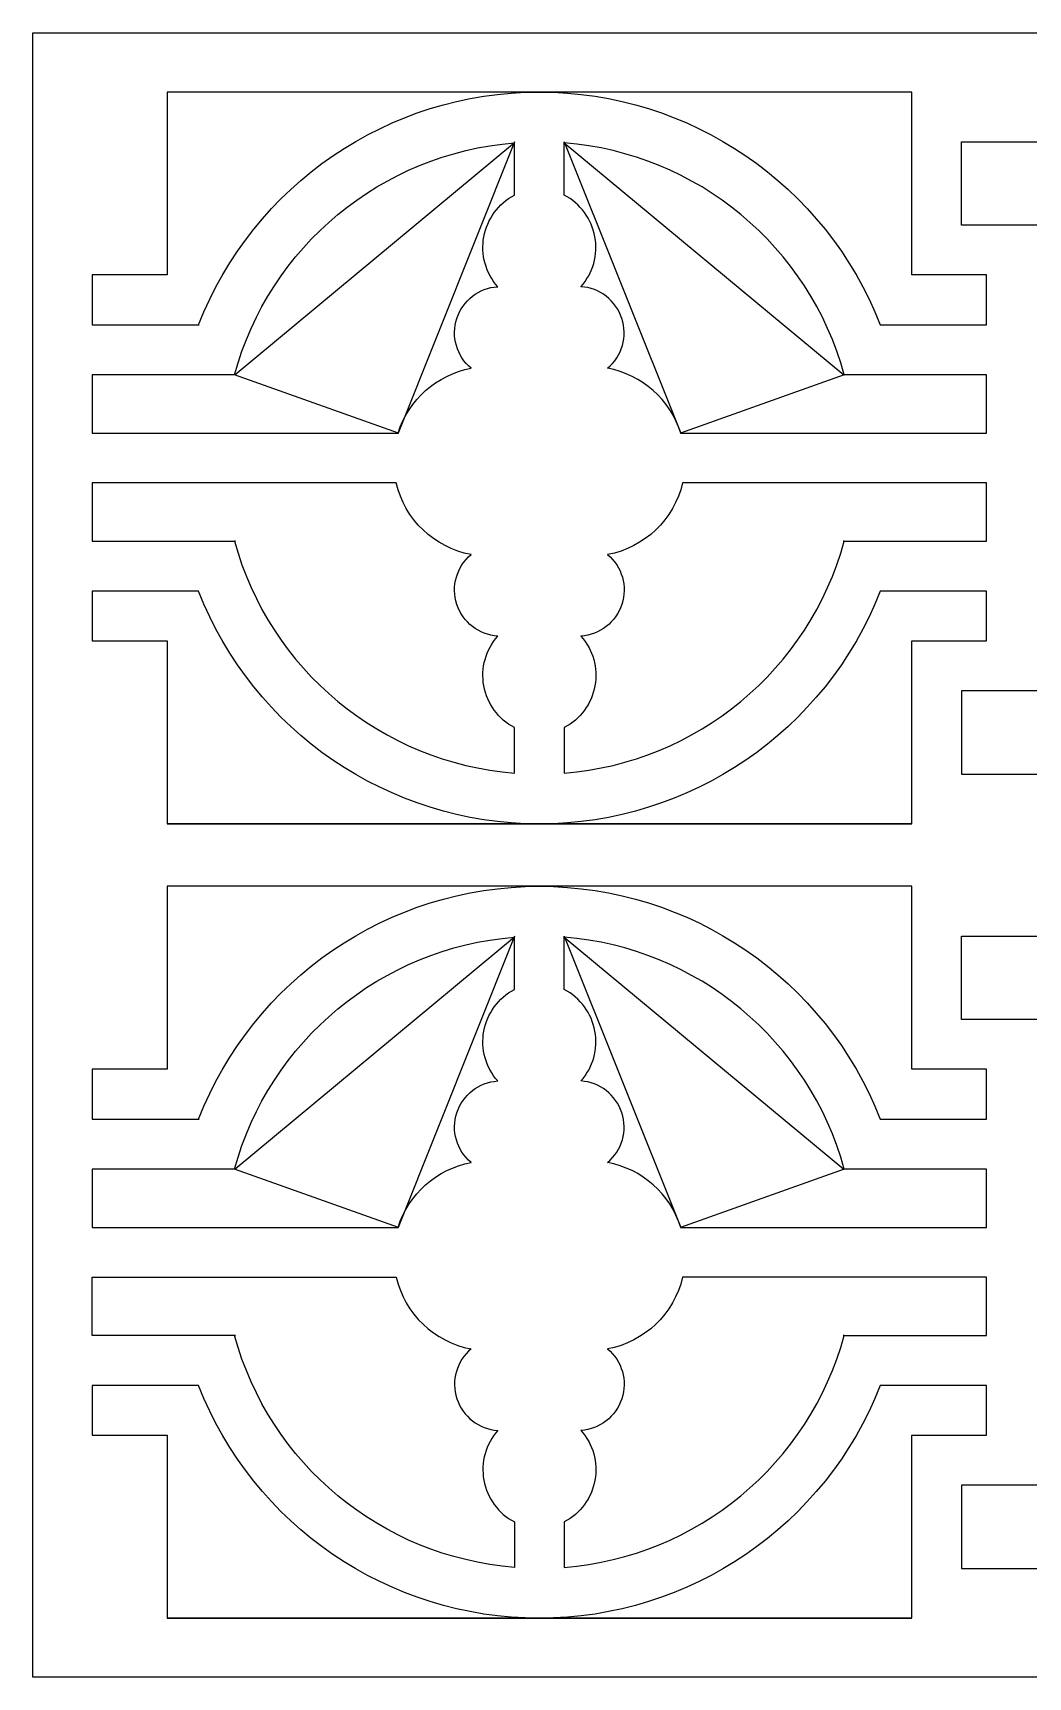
# Model space of a CAD drawing. Header units: centimetres. Extents: x -7.4 to 7.8, y -12.9 to 13.7.
# Drawn here: x -7.37 to 0.23, y 1.17 to 13.73 of the extents above; entities that cross this region are included whole.
import ezdxf

# ---------------------------------------------------------------- set-up
doc = ezdxf.new("R2010")
doc.units = ezdxf.units.CM
doc.header["$MEASUREMENT"] = 0
doc.layers.add('layer 1', color=7, linetype='Continuous')

msp = doc.modelspace()

# ---------------------------------------------------------------- linework, layer by layer
at = {"layer": 'layer 1', "color": 177}
for points, knots in [([(-7.37067, 1.17018), (-7.37067, 1.17018), (7.83042, 1.17018), (7.83042, 1.17018), (7.83042, 1.17018), (7.83042, 1.17018), (7.83042, 13.72503), (7.83042, 13.72503), (7.83042, 13.72503), (7.83042, 13.72503), (-7.37067, 13.72503), (-7.37067, 13.72503), (-7.37067, 13.72503), (-7.37067, 13.72503), (-7.37067, 1.17018), (-7.37067, 1.17018), (-7.37067, 1.17018), (-7.37067, 1.17018), (-7.37067, 1.17018), (-7.37067, 1.17018)], [0, 0, 0, 0, 0.16666667, 0.16666667, 0.16666667, 0.16666667, 0.33333333, 0.33333333, 0.33333333, 0.33333333, 0.5, 0.5, 0.5, 0.5, 0.66666667, 0.66666667, 0.66666667, 0.66666667, 1, 1, 1, 1]), ([(-6.10185, 11.49529), (-6.10185, 11.49529), (-6.9177, 11.49529), (-6.9177, 11.49529), (-6.9177, 11.49529), (-6.9177, 11.49529), (-6.9177, 11.87635), (-6.9177, 11.87635), (-6.9177, 11.87635), (-6.9177, 11.87635), (-6.34611, 11.87635), (-6.34611, 11.87635), (-6.34611, 11.87635), (-6.34611, 11.87635), (-6.34611, 13.27355), (-6.34611, 13.27355), (-6.34611, 13.27355), (-6.34611, 13.27355), (-0.65915, 13.27355), (-0.65915, 13.27355), (-0.65915, 13.27355), (-0.65915, 13.27355), (-0.65915, 11.87635), (-0.65915, 11.87635), (-0.65915, 11.87635), (-0.65915, 11.87635), (-0.08757, 11.87635), (-0.08757, 11.87635), (-0.08757, 11.87635), (-0.08757, 11.87635), (-0.08757, 11.49529), (-0.08757, 11.49529), (-0.08757, 11.49529), (-0.08757, 11.49529), (-0.89953, 11.49529), (-0.89953, 11.49529), (-0.89953, 11.49529), (-1.31813, 12.56763), (-2.35149, 13.27355), (-3.50264, 13.27355), (-3.50264, 13.27355), (-4.65379, 13.27355), (-5.68715, 12.56763), (-6.10575, 11.49529), (-6.10575, 11.49529), (-6.10575, 11.49529), (-6.10185, 11.49529), (-6.10185, 11.49529)], [0, 0, 0, 0, 0.07692308, 0.07692308, 0.07692308, 0.07692308, 0.15384615, 0.15384615, 0.15384615, 0.15384615, 0.23076923, 0.23076923, 0.23076923, 0.23076923, 0.30769231, 0.30769231, 0.30769231, 0.30769231, 0.38461538, 0.38461538, 0.38461538, 0.38461538, 0.46153846, 0.46153846, 0.46153846, 0.46153846, 0.53846154, 0.53846154, 0.53846154, 0.53846154, 0.61538462, 0.61538462, 0.61538462, 0.61538462, 0.69230769, 0.69230769, 0.69230769, 0.69230769, 0.76923077, 0.76923077, 0.76923077, 0.76923077, 0.84615385, 0.84615385, 0.84615385, 0.84615385, 1, 1, 1, 1]), ([(-3.69317, 12.88496), (-4.70787, 12.8046), (-5.56306, 12.09624), (-5.83093, 11.11424), (-5.83093, 11.11424), (-5.83093, 11.11424), (-5.82657, 11.11424), (-5.82657, 11.11424), (-5.82657, 11.11424), (-5.82657, 11.11424), (-3.69317, 12.88496), (-3.69317, 12.88496)], [0, 0, 0, 0, 0.25, 0.25, 0.25, 0.25, 0.5, 0.5, 0.5, 0.5, 1, 1, 1, 1]), ([(-3.69317, 12.8925), (-3.69317, 12.8925), (-3.69317, 12.48589), (-3.69317, 12.48589), (-3.69317, 12.48589), (-3.81584, 12.42127), (-3.90199, 12.30382), (-3.92678, 12.16741), (-3.92678, 12.16741), (-3.95159, 12.03098), (-3.91227, 11.89073), (-3.82019, 11.78707), (-3.82019, 11.78707), (-3.96416, 11.77784), (-4.08799, 11.68181), (-4.13276, 11.54465), (-4.13276, 11.54465), (-4.17753, 11.4075), (-4.13422, 11.2569), (-4.02341, 11.1645), (-4.02341, 11.1645), (-4.28683, 11.11565), (-4.5017, 10.92527), (-4.58192, 10.66967), (-4.58192, 10.66967), (-4.58192, 10.66967), (-3.69317, 12.8925), (-3.69317, 12.8925)], [0, 0, 0, 0, 0.125, 0.125, 0.125, 0.125, 0.25, 0.25, 0.25, 0.25, 0.375, 0.375, 0.375, 0.375, 0.5, 0.5, 0.5, 0.5, 0.625, 0.625, 0.625, 0.625, 0.75, 0.75, 0.75, 0.75, 1, 1, 1, 1]), ([(-3.31211, 12.8925), (-3.31211, 12.8925), (-3.31211, 12.48589), (-3.31211, 12.48589), (-3.31211, 12.48589), (-3.18942, 12.42127), (-3.10327, 12.30382), (-3.07848, 12.16741), (-3.07848, 12.16741), (-3.05369, 12.03098), (-3.093, 11.89073), (-3.18509, 11.78707), (-3.18509, 11.78707), (-3.04111, 11.77784), (-2.91729, 11.68181), (-2.87252, 11.54465), (-2.87252, 11.54465), (-2.82773, 11.4075), (-2.87106, 11.2569), (-2.98185, 11.1645), (-2.98185, 11.1645), (-2.71845, 11.11565), (-2.50357, 10.92527), (-2.42334, 10.66967), (-2.42334, 10.66967), (-2.42334, 10.66967), (-3.31211, 12.8925), (-3.31211, 12.8925)], [0, 0, 0, 0, 0.125, 0.125, 0.125, 0.125, 0.25, 0.25, 0.25, 0.25, 0.375, 0.375, 0.375, 0.375, 0.5, 0.5, 0.5, 0.5, 0.625, 0.625, 0.625, 0.625, 0.75, 0.75, 0.75, 0.75, 1, 1, 1, 1]), ([(-3.31211, 12.88496), (-2.2974, 12.8046), (-1.44221, 12.09624), (-1.17435, 11.11424), (-1.17435, 11.11424), (-1.17435, 11.11424), (-1.17869, 11.11424), (-1.17869, 11.11424), (-1.17869, 11.11424), (-1.17869, 11.11424), (-3.31211, 12.88496), (-3.31211, 12.88496)], [0, 0, 0, 0, 0.25, 0.25, 0.25, 0.25, 0.5, 0.5, 0.5, 0.5, 1, 1, 1, 1]), ([(-0.27809, 12.2574), (-0.27809, 12.2574), (0.73806, 12.2574), (0.73806, 12.2574), (0.73806, 12.2574), (0.73806, 12.2574), (0.73806, 12.8925), (0.73806, 12.8925), (0.73806, 12.8925), (0.73806, 12.8925), (-0.27809, 12.8925), (-0.27809, 12.8925), (-0.27809, 12.8925), (-0.27809, 12.8925), (-0.27809, 12.2574), (-0.27809, 12.2574), (-0.27809, 12.2574), (-0.27809, 12.2574), (-0.27809, 12.2574), (-0.27809, 12.2574)], [0, 0, 0, 0, 0.16666667, 0.16666667, 0.16666667, 0.16666667, 0.33333333, 0.33333333, 0.33333333, 0.33333333, 0.5, 0.5, 0.5, 0.5, 0.66666667, 0.66666667, 0.66666667, 0.66666667, 1, 1, 1, 1]), ([(-4.57948, 10.66967), (-4.57948, 10.66967), (-6.9177, 10.66967), (-6.9177, 10.66967), (-6.9177, 10.66967), (-6.9177, 10.66967), (-6.9177, 11.11424), (-6.9177, 11.11424), (-6.9177, 11.11424), (-6.9177, 11.11424), (-5.83093, 11.11424), (-5.83093, 11.11424), (-5.83093, 11.11424), (-5.83093, 11.11424), (-4.57948, 10.66967), (-4.57948, 10.66967)], [0, 0, 0, 0, 0.2, 0.2, 0.2, 0.2, 0.4, 0.4, 0.4, 0.4, 0.6, 0.6, 0.6, 0.6, 1, 1, 1, 1]), ([(-1.17435, 11.11424), (-1.17435, 11.11424), (-0.08757, 11.11424), (-0.08757, 11.11424), (-0.08757, 11.11424), (-0.08757, 11.11424), (-0.08757, 10.66967), (-0.08757, 10.66967), (-0.08757, 10.66967), (-0.08757, 10.66967), (-2.42579, 10.66967), (-2.42579, 10.66967), (-2.42579, 10.66967), (-2.42579, 10.66967), (-1.17435, 11.11424), (-1.17435, 11.11424)], [0, 0, 0, 0, 0.2, 0.2, 0.2, 0.2, 0.4, 0.4, 0.4, 0.4, 0.6, 0.6, 0.6, 0.6, 1, 1, 1, 1]), ([(-5.82346, 9.84405), (-5.82346, 9.84405), (-5.83093, 9.84405), (-5.83093, 9.84405), (-5.83093, 9.84405), (-5.83093, 9.84405), (-6.9177, 9.84405), (-6.9177, 9.84405), (-6.9177, 9.84405), (-6.9177, 9.84405), (-6.9177, 10.28861), (-6.9177, 10.28861), (-6.9177, 10.28861), (-6.9177, 10.28861), (-4.59622, 10.28861), (-4.59622, 10.28861), (-4.59622, 10.28861), (-4.53092, 10.00864), (-4.30609, 9.79385), (-4.02341, 9.74143), (-4.02341, 9.74143), (-4.13422, 9.64903), (-4.17753, 9.49844), (-4.13276, 9.36127), (-4.13276, 9.36127), (-4.08799, 9.22412), (-3.96416, 9.12808), (-3.82019, 9.11885), (-3.82019, 9.11885), (-3.91227, 9.01518), (-3.95157, 8.87493), (-3.92678, 8.73851), (-3.92678, 8.73851), (-3.90199, 8.60209), (-3.81584, 8.48465), (-3.69317, 8.42002), (-3.69317, 8.42002), (-3.69317, 8.42002), (-3.69317, 8.07331), (-3.69317, 8.07331), (-3.69317, 8.07331), (-4.70787, 8.15367), (-5.56306, 8.86205), (-5.83093, 9.84405), (-5.83093, 9.84405), (-5.83093, 9.84405), (-5.82346, 9.84405), (-5.82346, 9.84405)], [0, 0, 0, 0, 0.07692308, 0.07692308, 0.07692308, 0.07692308, 0.15384615, 0.15384615, 0.15384615, 0.15384615, 0.23076923, 0.23076923, 0.23076923, 0.23076923, 0.30769231, 0.30769231, 0.30769231, 0.30769231, 0.38461538, 0.38461538, 0.38461538, 0.38461538, 0.46153846, 0.46153846, 0.46153846, 0.46153846, 0.53846154, 0.53846154, 0.53846154, 0.53846154, 0.61538462, 0.61538462, 0.61538462, 0.61538462, 0.69230769, 0.69230769, 0.69230769, 0.69230769, 0.76923077, 0.76923077, 0.76923077, 0.76923077, 0.84615385, 0.84615385, 0.84615385, 0.84615385, 1, 1, 1, 1]), ([(-1.17435, 9.84405), (-1.44221, 8.86205), (-2.2974, 8.15367), (-3.31211, 8.07331), (-3.31211, 8.07331), (-3.31211, 8.07331), (-3.31211, 8.42002), (-3.31211, 8.42002), (-3.31211, 8.42002), (-3.18944, 8.48465), (-3.10329, 8.60209), (-3.07848, 8.73851), (-3.07848, 8.73851), (-3.05369, 8.87493), (-3.093, 9.01518), (-3.18509, 9.11885), (-3.18509, 9.11885), (-3.0411, 9.12808), (-2.91729, 9.22412), (-2.87252, 9.36127), (-2.87252, 9.36127), (-2.82774, 9.49844), (-2.87106, 9.64903), (-2.98185, 9.74143), (-2.98185, 9.74143), (-2.69919, 9.79385), (-2.47435, 10.00864), (-2.40905, 10.28861), (-2.40905, 10.28861), (-2.40905, 10.28861), (-0.08757, 10.28861), (-0.08757, 10.28861), (-0.08757, 10.28861), (-0.08757, 10.28861), (-0.08757, 9.84405), (-0.08757, 9.84405), (-0.08757, 9.84405), (-0.08757, 9.84405), (-1.17435, 9.84405), (-1.17435, 9.84405), (-1.17435, 9.84405), (-1.17435, 9.84405), (-1.18181, 9.84405), (-1.18181, 9.84405), (-1.18181, 9.84405), (-1.18181, 9.84405), (-1.17435, 9.84405), (-1.17435, 9.84405)], [0, 0, 0, 0, 0.07692308, 0.07692308, 0.07692308, 0.07692308, 0.15384615, 0.15384615, 0.15384615, 0.15384615, 0.23076923, 0.23076923, 0.23076923, 0.23076923, 0.30769231, 0.30769231, 0.30769231, 0.30769231, 0.38461538, 0.38461538, 0.38461538, 0.38461538, 0.46153846, 0.46153846, 0.46153846, 0.46153846, 0.53846154, 0.53846154, 0.53846154, 0.53846154, 0.61538462, 0.61538462, 0.61538462, 0.61538462, 0.69230769, 0.69230769, 0.69230769, 0.69230769, 0.76923077, 0.76923077, 0.76923077, 0.76923077, 0.84615385, 0.84615385, 0.84615385, 0.84615385, 1, 1, 1, 1]), ([(-6.34611, 7.68473), (-6.34611, 7.68473), (-6.34611, 9.08194), (-6.34611, 9.08194), (-6.34611, 9.08194), (-6.34611, 9.08194), (-6.9177, 9.08194), (-6.9177, 9.08194), (-6.9177, 9.08194), (-6.9177, 9.08194), (-6.9177, 9.46299), (-6.9177, 9.46299), (-6.9177, 9.46299), (-6.9177, 9.46299), (-6.10575, 9.46299), (-6.10575, 9.46299), (-6.10575, 9.46299), (-5.68715, 8.39064), (-4.65379, 7.68473), (-3.50264, 7.68473), (-3.50264, 7.68473), (-2.35149, 7.68473), (-1.31813, 8.39064), (-0.89953, 9.46299), (-0.89953, 9.46299), (-0.89953, 9.46299), (-0.08757, 9.46299), (-0.08757, 9.46299), (-0.08757, 9.46299), (-0.08757, 9.46299), (-0.08757, 9.08194), (-0.08757, 9.08194), (-0.08757, 9.08194), (-0.08757, 9.08194), (-0.65915, 9.08194), (-0.65915, 9.08194), (-0.65915, 9.08194), (-0.65915, 9.08194), (-0.65915, 7.68473), (-0.65915, 7.68473), (-0.65915, 7.68473), (-0.65915, 7.68473), (-6.34611, 7.68473), (-6.34611, 7.68473)], [0, 0, 0, 0, 0.08333333, 0.08333333, 0.08333333, 0.08333333, 0.16666667, 0.16666667, 0.16666667, 0.16666667, 0.25, 0.25, 0.25, 0.25, 0.33333333, 0.33333333, 0.33333333, 0.33333333, 0.41666667, 0.41666667, 0.41666667, 0.41666667, 0.5, 0.5, 0.5, 0.5, 0.58333333, 0.58333333, 0.58333333, 0.58333333, 0.66666667, 0.66666667, 0.66666667, 0.66666667, 0.75, 0.75, 0.75, 0.75, 0.83333333, 0.83333333, 0.83333333, 0.83333333, 1, 1, 1, 1]), ([(-0.27809, 8.70088), (-0.27809, 8.70088), (0.73806, 8.70088), (0.73806, 8.70088), (0.73806, 8.70088), (0.73806, 8.70088), (0.73806, 8.06579), (0.73806, 8.06579), (0.73806, 8.06579), (0.73806, 8.06579), (-0.27809, 8.06579), (-0.27809, 8.06579), (-0.27809, 8.06579), (-0.27809, 8.06579), (-0.27809, 8.70088), (-0.27809, 8.70088), (-0.27809, 8.70088), (-0.27809, 8.70088), (-0.27809, 8.70088), (-0.27809, 8.70088)], [0, 0, 0, 0, 0.16666667, 0.16666667, 0.16666667, 0.16666667, 0.33333333, 0.33333333, 0.33333333, 0.33333333, 0.5, 0.5, 0.5, 0.5, 0.66666667, 0.66666667, 0.66666667, 0.66666667, 1, 1, 1, 1]), ([(-6.34611, 7.68473), (-6.34611, 7.68473), (-0.65915, 7.68473), (-0.65915, 7.68473), (-0.65915, 7.68473), (-0.65915, 7.68473), (-6.34611, 7.68473), (-6.34611, 7.68473), (-6.34611, 7.68473), (-6.34611, 7.68473), (-6.34611, 7.68473), (-6.34611, 7.68473)], [0, 0, 0, 0, 0.25, 0.25, 0.25, 0.25, 0.5, 0.5, 0.5, 0.5, 1, 1, 1, 1]), ([(-6.10185, 5.43016), (-6.10185, 5.43016), (-6.9177, 5.43016), (-6.9177, 5.43016), (-6.9177, 5.43016), (-6.9177, 5.43016), (-6.9177, 5.81122), (-6.9177, 5.81122), (-6.9177, 5.81122), (-6.9177, 5.81122), (-6.34611, 5.81122), (-6.34611, 5.81122), (-6.34611, 5.81122), (-6.34611, 5.81122), (-6.34611, 7.20841), (-6.34611, 7.20841), (-6.34611, 7.20841), (-6.34611, 7.20841), (-0.65915, 7.20841), (-0.65915, 7.20841), (-0.65915, 7.20841), (-0.65915, 7.20841), (-0.65915, 5.81122), (-0.65915, 5.81122), (-0.65915, 5.81122), (-0.65915, 5.81122), (-0.08757, 5.81122), (-0.08757, 5.81122), (-0.08757, 5.81122), (-0.08757, 5.81122), (-0.08757, 5.43016), (-0.08757, 5.43016), (-0.08757, 5.43016), (-0.08757, 5.43016), (-0.89953, 5.43016), (-0.89953, 5.43016), (-0.89953, 5.43016), (-1.31813, 6.50248), (-2.35149, 7.20841), (-3.50264, 7.20841), (-3.50264, 7.20841), (-4.65379, 7.20841), (-5.68715, 6.50248), (-6.10575, 5.43016), (-6.10575, 5.43016), (-6.10575, 5.43016), (-6.10185, 5.43016), (-6.10185, 5.43016)], [0, 0, 0, 0, 0.07692308, 0.07692308, 0.07692308, 0.07692308, 0.15384615, 0.15384615, 0.15384615, 0.15384615, 0.23076923, 0.23076923, 0.23076923, 0.23076923, 0.30769231, 0.30769231, 0.30769231, 0.30769231, 0.38461538, 0.38461538, 0.38461538, 0.38461538, 0.46153846, 0.46153846, 0.46153846, 0.46153846, 0.53846154, 0.53846154, 0.53846154, 0.53846154, 0.61538462, 0.61538462, 0.61538462, 0.61538462, 0.69230769, 0.69230769, 0.69230769, 0.69230769, 0.76923077, 0.76923077, 0.76923077, 0.76923077, 0.84615385, 0.84615385, 0.84615385, 0.84615385, 1, 1, 1, 1]), ([(-3.69317, 6.81982), (-4.70787, 6.73945), (-5.56306, 6.03111), (-5.83093, 5.0491), (-5.83093, 5.0491), (-5.83093, 5.0491), (-5.82657, 5.0491), (-5.82657, 5.0491), (-5.82657, 5.0491), (-5.82657, 5.0491), (-3.69317, 6.81982), (-3.69317, 6.81982)], [0, 0, 0, 0, 0.25, 0.25, 0.25, 0.25, 0.5, 0.5, 0.5, 0.5, 1, 1, 1, 1]), ([(-3.69317, 6.82735), (-3.69317, 6.82735), (-3.69317, 6.42074), (-3.69317, 6.42074), (-3.69317, 6.42074), (-3.81584, 6.35612), (-3.90199, 6.23869), (-3.92678, 6.10227), (-3.92678, 6.10227), (-3.95159, 5.96585), (-3.91227, 5.8256), (-3.82019, 5.72194), (-3.82019, 5.72194), (-3.96416, 5.7127), (-4.08799, 5.61668), (-4.13276, 5.47952), (-4.13276, 5.47952), (-4.17753, 5.34237), (-4.13422, 5.19177), (-4.02341, 5.09937), (-4.02341, 5.09937), (-4.28683, 5.05052), (-4.5017, 4.86014), (-4.58192, 4.60454), (-4.58192, 4.60454), (-4.58192, 4.60454), (-3.69317, 6.82735), (-3.69317, 6.82735)], [0, 0, 0, 0, 0.125, 0.125, 0.125, 0.125, 0.25, 0.25, 0.25, 0.25, 0.375, 0.375, 0.375, 0.375, 0.5, 0.5, 0.5, 0.5, 0.625, 0.625, 0.625, 0.625, 0.75, 0.75, 0.75, 0.75, 1, 1, 1, 1]), ([(-3.31211, 6.82735), (-3.31211, 6.82735), (-3.31211, 6.42074), (-3.31211, 6.42074), (-3.31211, 6.42074), (-3.18942, 6.35612), (-3.10327, 6.23869), (-3.07848, 6.10227), (-3.07848, 6.10227), (-3.05369, 5.96585), (-3.093, 5.8256), (-3.18509, 5.72194), (-3.18509, 5.72194), (-3.04111, 5.7127), (-2.91729, 5.61668), (-2.87252, 5.47952), (-2.87252, 5.47952), (-2.82773, 5.34237), (-2.87106, 5.19177), (-2.98185, 5.09937), (-2.98185, 5.09937), (-2.71845, 5.05052), (-2.50357, 4.86014), (-2.42334, 4.60454), (-2.42334, 4.60454), (-2.42334, 4.60454), (-3.31211, 6.82735), (-3.31211, 6.82735)], [0, 0, 0, 0, 0.125, 0.125, 0.125, 0.125, 0.25, 0.25, 0.25, 0.25, 0.375, 0.375, 0.375, 0.375, 0.5, 0.5, 0.5, 0.5, 0.625, 0.625, 0.625, 0.625, 0.75, 0.75, 0.75, 0.75, 1, 1, 1, 1]), ([(-3.31211, 6.81982), (-2.2974, 6.73945), (-1.44221, 6.03111), (-1.17435, 5.0491), (-1.17435, 5.0491), (-1.17435, 5.0491), (-1.17869, 5.0491), (-1.17869, 5.0491), (-1.17869, 5.0491), (-1.17869, 5.0491), (-3.31211, 6.81982), (-3.31211, 6.81982)], [0, 0, 0, 0, 0.25, 0.25, 0.25, 0.25, 0.5, 0.5, 0.5, 0.5, 1, 1, 1, 1]), ([(-0.27809, 6.19227), (-0.27809, 6.19227), (0.73806, 6.19227), (0.73806, 6.19227), (0.73806, 6.19227), (0.73806, 6.19227), (0.73806, 6.82735), (0.73806, 6.82735), (0.73806, 6.82735), (0.73806, 6.82735), (-0.27809, 6.82735), (-0.27809, 6.82735), (-0.27809, 6.82735), (-0.27809, 6.82735), (-0.27809, 6.19227), (-0.27809, 6.19227), (-0.27809, 6.19227), (-0.27809, 6.19227), (-0.27809, 6.19227), (-0.27809, 6.19227)], [0, 0, 0, 0, 0.16666667, 0.16666667, 0.16666667, 0.16666667, 0.33333333, 0.33333333, 0.33333333, 0.33333333, 0.5, 0.5, 0.5, 0.5, 0.66666667, 0.66666667, 0.66666667, 0.66666667, 1, 1, 1, 1]), ([(-4.57948, 4.60454), (-4.57948, 4.60454), (-6.9177, 4.60454), (-6.9177, 4.60454), (-6.9177, 4.60454), (-6.9177, 4.60454), (-6.9177, 5.0491), (-6.9177, 5.0491), (-6.9177, 5.0491), (-6.9177, 5.0491), (-5.83093, 5.0491), (-5.83093, 5.0491), (-5.83093, 5.0491), (-5.83093, 5.0491), (-4.57948, 4.60454), (-4.57948, 4.60454)], [0, 0, 0, 0, 0.2, 0.2, 0.2, 0.2, 0.4, 0.4, 0.4, 0.4, 0.6, 0.6, 0.6, 0.6, 1, 1, 1, 1]), ([(-1.17435, 5.0491), (-1.17435, 5.0491), (-0.08757, 5.0491), (-0.08757, 5.0491), (-0.08757, 5.0491), (-0.08757, 5.0491), (-0.08757, 4.60454), (-0.08757, 4.60454), (-0.08757, 4.60454), (-0.08757, 4.60454), (-2.42579, 4.60454), (-2.42579, 4.60454), (-2.42579, 4.60454), (-2.42579, 4.60454), (-1.17435, 5.0491), (-1.17435, 5.0491)], [0, 0, 0, 0, 0.2, 0.2, 0.2, 0.2, 0.4, 0.4, 0.4, 0.4, 0.6, 0.6, 0.6, 0.6, 1, 1, 1, 1]), ([(-5.83093, 3.77892), (-5.56306, 2.79691), (-4.70787, 2.08854), (-3.69317, 2.00818), (-3.69317, 2.00818), (-3.69317, 2.00818), (-3.69317, 2.35489), (-3.69317, 2.35489), (-3.69317, 2.35489), (-3.81584, 2.41952), (-3.90199, 2.53696), (-3.92678, 2.67338), (-3.92678, 2.67338), (-3.95157, 2.8098), (-3.91227, 2.95005), (-3.82019, 3.05372), (-3.82019, 3.05372), (-3.96416, 3.06295), (-4.08799, 3.15899), (-4.13276, 3.29614), (-4.13276, 3.29614), (-4.17753, 3.4333), (-4.13422, 3.5839), (-4.02341, 3.6763), (-4.02341, 3.6763), (-4.30609, 3.72872), (-4.53092, 3.9435), (-4.59622, 4.22348), (-4.59622, 4.22348), (-4.59622, 4.22348), (-6.9177, 4.22348), (-6.9177, 4.22348), (-6.9177, 4.22348), (-6.9177, 4.22348), (-6.9177, 3.77892), (-6.9177, 3.77892), (-6.9177, 3.77892), (-6.9177, 3.77892), (-5.83093, 3.77892), (-5.83093, 3.77892), (-5.83093, 3.77892), (-5.83093, 3.77892), (-5.82346, 3.77892), (-5.82346, 3.77892), (-5.82346, 3.77892), (-5.82346, 3.77892), (-5.83093, 3.77892), (-5.83093, 3.77892)], [0, 0, 0, 0, 0.07692308, 0.07692308, 0.07692308, 0.07692308, 0.15384615, 0.15384615, 0.15384615, 0.15384615, 0.23076923, 0.23076923, 0.23076923, 0.23076923, 0.30769231, 0.30769231, 0.30769231, 0.30769231, 0.38461538, 0.38461538, 0.38461538, 0.38461538, 0.46153846, 0.46153846, 0.46153846, 0.46153846, 0.53846154, 0.53846154, 0.53846154, 0.53846154, 0.61538462, 0.61538462, 0.61538462, 0.61538462, 0.69230769, 0.69230769, 0.69230769, 0.69230769, 0.76923077, 0.76923077, 0.76923077, 0.76923077, 0.84615385, 0.84615385, 0.84615385, 0.84615385, 1, 1, 1, 1]), ([(-1.17435, 3.77892), (-1.44221, 2.79691), (-2.2974, 2.08854), (-3.31211, 2.00818), (-3.31211, 2.00818), (-3.31211, 2.00818), (-3.31211, 2.35489), (-3.31211, 2.35489), (-3.31211, 2.35489), (-3.18944, 2.41952), (-3.10329, 2.53696), (-3.07848, 2.67338), (-3.07848, 2.67338), (-3.05369, 2.8098), (-3.093, 2.95005), (-3.18509, 3.05372), (-3.18509, 3.05372), (-3.0411, 3.06295), (-2.91729, 3.15899), (-2.87252, 3.29614), (-2.87252, 3.29614), (-2.82774, 3.4333), (-2.87106, 3.5839), (-2.98185, 3.6763), (-2.98185, 3.6763), (-2.69919, 3.72872), (-2.47435, 3.9435), (-2.40905, 4.22348), (-2.40905, 4.22348), (-2.40905, 4.22348), (-0.08757, 4.22348), (-0.08757, 4.22348), (-0.08757, 4.22348), (-0.08757, 4.22348), (-0.08757, 3.77892), (-0.08757, 3.77892), (-0.08757, 3.77892), (-0.08757, 3.77892), (-1.17435, 3.77892), (-1.17435, 3.77892), (-1.17435, 3.77892), (-1.17435, 3.77892), (-1.18181, 3.77892), (-1.18181, 3.77892), (-1.18181, 3.77892), (-1.18181, 3.77892), (-1.17435, 3.77892), (-1.17435, 3.77892)], [0, 0, 0, 0, 0.07692308, 0.07692308, 0.07692308, 0.07692308, 0.15384615, 0.15384615, 0.15384615, 0.15384615, 0.23076923, 0.23076923, 0.23076923, 0.23076923, 0.30769231, 0.30769231, 0.30769231, 0.30769231, 0.38461538, 0.38461538, 0.38461538, 0.38461538, 0.46153846, 0.46153846, 0.46153846, 0.46153846, 0.53846154, 0.53846154, 0.53846154, 0.53846154, 0.61538462, 0.61538462, 0.61538462, 0.61538462, 0.69230769, 0.69230769, 0.69230769, 0.69230769, 0.76923077, 0.76923077, 0.76923077, 0.76923077, 0.84615385, 0.84615385, 0.84615385, 0.84615385, 1, 1, 1, 1]), ([(-6.34611, 1.6196), (-6.34611, 1.6196), (-6.34611, 3.0168), (-6.34611, 3.0168), (-6.34611, 3.0168), (-6.34611, 3.0168), (-6.9177, 3.0168), (-6.9177, 3.0168), (-6.9177, 3.0168), (-6.9177, 3.0168), (-6.9177, 3.39786), (-6.9177, 3.39786), (-6.9177, 3.39786), (-6.9177, 3.39786), (-6.10575, 3.39786), (-6.10575, 3.39786), (-6.10575, 3.39786), (-5.68715, 2.32551), (-4.65379, 1.6196), (-3.50264, 1.6196), (-3.50264, 1.6196), (-2.35149, 1.6196), (-1.31813, 2.32551), (-0.89953, 3.39786), (-0.89953, 3.39786), (-0.89953, 3.39786), (-0.08757, 3.39786), (-0.08757, 3.39786), (-0.08757, 3.39786), (-0.08757, 3.39786), (-0.08757, 3.0168), (-0.08757, 3.0168), (-0.08757, 3.0168), (-0.08757, 3.0168), (-0.65915, 3.0168), (-0.65915, 3.0168), (-0.65915, 3.0168), (-0.65915, 3.0168), (-0.65915, 1.6196), (-0.65915, 1.6196), (-0.65915, 1.6196), (-0.65915, 1.6196), (-6.34611, 1.6196), (-6.34611, 1.6196)], [0, 0, 0, 0, 0.08333333, 0.08333333, 0.08333333, 0.08333333, 0.16666667, 0.16666667, 0.16666667, 0.16666667, 0.25, 0.25, 0.25, 0.25, 0.33333333, 0.33333333, 0.33333333, 0.33333333, 0.41666667, 0.41666667, 0.41666667, 0.41666667, 0.5, 0.5, 0.5, 0.5, 0.58333333, 0.58333333, 0.58333333, 0.58333333, 0.66666667, 0.66666667, 0.66666667, 0.66666667, 0.75, 0.75, 0.75, 0.75, 0.83333333, 0.83333333, 0.83333333, 0.83333333, 1, 1, 1, 1]), ([(-0.27809, 2.63575), (-0.27809, 2.63575), (0.73806, 2.63575), (0.73806, 2.63575), (0.73806, 2.63575), (0.73806, 2.63575), (0.73806, 2.00065), (0.73806, 2.00065), (0.73806, 2.00065), (0.73806, 2.00065), (-0.27809, 2.00065), (-0.27809, 2.00065), (-0.27809, 2.00065), (-0.27809, 2.00065), (-0.27809, 2.63575), (-0.27809, 2.63575), (-0.27809, 2.63575), (-0.27809, 2.63575), (-0.27809, 2.63575), (-0.27809, 2.63575)], [0, 0, 0, 0, 0.16666667, 0.16666667, 0.16666667, 0.16666667, 0.33333333, 0.33333333, 0.33333333, 0.33333333, 0.5, 0.5, 0.5, 0.5, 0.66666667, 0.66666667, 0.66666667, 0.66666667, 1, 1, 1, 1]), ([(-6.34611, 1.6196), (-6.34611, 1.6196), (-0.65915, 1.6196), (-0.65915, 1.6196), (-0.65915, 1.6196), (-0.65915, 1.6196), (-6.34611, 1.6196), (-6.34611, 1.6196), (-6.34611, 1.6196), (-6.34611, 1.6196), (-6.34611, 1.6196), (-6.34611, 1.6196)], [0, 0, 0, 0, 0.25, 0.25, 0.25, 0.25, 0.5, 0.5, 0.5, 0.5, 1, 1, 1, 1])]:
    msp.add_open_spline(points, degree=3, knots=knots, dxfattribs=at)
at = {"layer": 'layer 1', "lineweight": 9}
for points, knots in [([(-7.37067, 1.17018), (-7.37067, 1.17018), (7.83042, 1.17018), (7.83042, 1.17018), (7.83042, 1.17018), (7.83042, 1.17018), (7.83042, 13.72503), (7.83042, 13.72503), (7.83042, 13.72503), (7.83042, 13.72503), (-7.37067, 13.72503), (-7.37067, 13.72503), (-7.37067, 13.72503), (-7.37067, 13.72503), (-7.37067, 1.17018), (-7.37067, 1.17018), (-7.37067, 1.17018), (-7.37067, 1.17018), (-7.37067, 1.17018), (-7.37067, 1.17018)], [0, 0, 0, 0, 0.16666667, 0.16666667, 0.16666667, 0.16666667, 0.33333333, 0.33333333, 0.33333333, 0.33333333, 0.5, 0.5, 0.5, 0.5, 0.66666667, 0.66666667, 0.66666667, 0.66666667, 1, 1, 1, 1]), ([(-6.10185, 11.49529), (-6.10185, 11.49529), (-6.9177, 11.49529), (-6.9177, 11.49529), (-6.9177, 11.49529), (-6.9177, 11.49529), (-6.9177, 11.87635), (-6.9177, 11.87635), (-6.9177, 11.87635), (-6.9177, 11.87635), (-6.34611, 11.87635), (-6.34611, 11.87635), (-6.34611, 11.87635), (-6.34611, 11.87635), (-6.34611, 13.27355), (-6.34611, 13.27355), (-6.34611, 13.27355), (-6.34611, 13.27355), (-0.65915, 13.27355), (-0.65915, 13.27355), (-0.65915, 13.27355), (-0.65915, 13.27355), (-0.65915, 11.87635), (-0.65915, 11.87635), (-0.65915, 11.87635), (-0.65915, 11.87635), (-0.08757, 11.87635), (-0.08757, 11.87635), (-0.08757, 11.87635), (-0.08757, 11.87635), (-0.08757, 11.49529), (-0.08757, 11.49529), (-0.08757, 11.49529), (-0.08757, 11.49529), (-0.89953, 11.49529), (-0.89953, 11.49529), (-0.89953, 11.49529), (-1.31813, 12.56763), (-2.35149, 13.27355), (-3.50264, 13.27355), (-3.50264, 13.27355), (-4.65379, 13.27355), (-5.68715, 12.56763), (-6.10575, 11.49529)], [0, 0, 0, 0, 0.08333333, 0.08333333, 0.08333333, 0.08333333, 0.16666667, 0.16666667, 0.16666667, 0.16666667, 0.25, 0.25, 0.25, 0.25, 0.33333333, 0.33333333, 0.33333333, 0.33333333, 0.41666667, 0.41666667, 0.41666667, 0.41666667, 0.5, 0.5, 0.5, 0.5, 0.58333333, 0.58333333, 0.58333333, 0.58333333, 0.66666667, 0.66666667, 0.66666667, 0.66666667, 0.75, 0.75, 0.75, 0.75, 0.83333333, 0.83333333, 0.83333333, 0.83333333, 1, 1, 1, 1]), ([(-3.69317, 12.88496), (-4.70787, 12.8046), (-5.56306, 12.09624), (-5.83093, 11.11424), (-5.83093, 11.11424), (-5.83093, 11.11424), (-5.82657, 11.11424), (-5.82657, 11.11424)], [0, 0, 0, 0, 0.33333333, 0.33333333, 0.33333333, 0.33333333, 1, 1, 1, 1]), ([(-3.69317, 12.8925), (-3.69317, 12.8925), (-3.69317, 12.48589), (-3.69317, 12.48589), (-3.69317, 12.48589), (-3.81584, 12.42127), (-3.90199, 12.30382), (-3.92678, 12.16741), (-3.92678, 12.16741), (-3.95159, 12.03098), (-3.91227, 11.89073), (-3.82019, 11.78707), (-3.82019, 11.78707), (-3.96416, 11.77784), (-4.08799, 11.68181), (-4.13276, 11.54465), (-4.13276, 11.54465), (-4.17753, 11.4075), (-4.13422, 11.2569), (-4.02341, 11.1645), (-4.02341, 11.1645), (-4.28683, 11.11565), (-4.5017, 10.92527), (-4.58192, 10.66967)], [0, 0, 0, 0, 0.14285714, 0.14285714, 0.14285714, 0.14285714, 0.28571429, 0.28571429, 0.28571429, 0.28571429, 0.42857143, 0.42857143, 0.42857143, 0.42857143, 0.57142857, 0.57142857, 0.57142857, 0.57142857, 0.71428571, 0.71428571, 0.71428571, 0.71428571, 1, 1, 1, 1]), ([(-3.31211, 12.8925), (-3.31211, 12.8925), (-3.31211, 12.48589), (-3.31211, 12.48589), (-3.31211, 12.48589), (-3.18942, 12.42127), (-3.10327, 12.30382), (-3.07848, 12.16741), (-3.07848, 12.16741), (-3.05369, 12.03098), (-3.093, 11.89073), (-3.18509, 11.78707), (-3.18509, 11.78707), (-3.04111, 11.77784), (-2.91729, 11.68181), (-2.87252, 11.54465), (-2.87252, 11.54465), (-2.82773, 11.4075), (-2.87106, 11.2569), (-2.98185, 11.1645), (-2.98185, 11.1645), (-2.71845, 11.11565), (-2.50357, 10.92527), (-2.42334, 10.66967)], [0, 0, 0, 0, 0.14285714, 0.14285714, 0.14285714, 0.14285714, 0.28571429, 0.28571429, 0.28571429, 0.28571429, 0.42857143, 0.42857143, 0.42857143, 0.42857143, 0.57142857, 0.57142857, 0.57142857, 0.57142857, 0.71428571, 0.71428571, 0.71428571, 0.71428571, 1, 1, 1, 1]), ([(-3.31211, 12.88496), (-2.2974, 12.8046), (-1.44221, 12.09624), (-1.17435, 11.11424), (-1.17435, 11.11424), (-1.17435, 11.11424), (-1.17869, 11.11424), (-1.17869, 11.11424)], [0, 0, 0, 0, 0.33333333, 0.33333333, 0.33333333, 0.33333333, 1, 1, 1, 1]), ([(-0.27809, 12.2574), (-0.27809, 12.2574), (0.73806, 12.2574), (0.73806, 12.2574), (0.73806, 12.2574), (0.73806, 12.2574), (0.73806, 12.8925), (0.73806, 12.8925), (0.73806, 12.8925), (0.73806, 12.8925), (-0.27809, 12.8925), (-0.27809, 12.8925), (-0.27809, 12.8925), (-0.27809, 12.8925), (-0.27809, 12.2574), (-0.27809, 12.2574), (-0.27809, 12.2574), (-0.27809, 12.2574), (-0.27809, 12.2574), (-0.27809, 12.2574)], [0, 0, 0, 0, 0.16666667, 0.16666667, 0.16666667, 0.16666667, 0.33333333, 0.33333333, 0.33333333, 0.33333333, 0.5, 0.5, 0.5, 0.5, 0.66666667, 0.66666667, 0.66666667, 0.66666667, 1, 1, 1, 1]), ([(-4.57948, 10.66967), (-4.57948, 10.66967), (-6.9177, 10.66967), (-6.9177, 10.66967), (-6.9177, 10.66967), (-6.9177, 10.66967), (-6.9177, 11.11424), (-6.9177, 11.11424), (-6.9177, 11.11424), (-6.9177, 11.11424), (-5.83093, 11.11424), (-5.83093, 11.11424)], [0, 0, 0, 0, 0.25, 0.25, 0.25, 0.25, 0.5, 0.5, 0.5, 0.5, 1, 1, 1, 1]), ([(-1.17435, 11.11424), (-1.17435, 11.11424), (-0.08757, 11.11424), (-0.08757, 11.11424), (-0.08757, 11.11424), (-0.08757, 11.11424), (-0.08757, 10.66967), (-0.08757, 10.66967), (-0.08757, 10.66967), (-0.08757, 10.66967), (-2.42579, 10.66967), (-2.42579, 10.66967)], [0, 0, 0, 0, 0.25, 0.25, 0.25, 0.25, 0.5, 0.5, 0.5, 0.5, 1, 1, 1, 1]), ([(-5.82346, 9.84405), (-5.82346, 9.84405), (-5.83093, 9.84405), (-5.83093, 9.84405), (-5.83093, 9.84405), (-5.83093, 9.84405), (-6.9177, 9.84405), (-6.9177, 9.84405), (-6.9177, 9.84405), (-6.9177, 9.84405), (-6.9177, 10.28861), (-6.9177, 10.28861), (-6.9177, 10.28861), (-6.9177, 10.28861), (-4.59622, 10.28861), (-4.59622, 10.28861), (-4.59622, 10.28861), (-4.53092, 10.00864), (-4.30609, 9.79385), (-4.02341, 9.74143), (-4.02341, 9.74143), (-4.13422, 9.64903), (-4.17753, 9.49844), (-4.13276, 9.36127), (-4.13276, 9.36127), (-4.08799, 9.22412), (-3.96416, 9.12808), (-3.82019, 9.11885), (-3.82019, 9.11885), (-3.91227, 9.01518), (-3.95157, 8.87493), (-3.92678, 8.73851), (-3.92678, 8.73851), (-3.90199, 8.60209), (-3.81584, 8.48465), (-3.69317, 8.42002), (-3.69317, 8.42002), (-3.69317, 8.42002), (-3.69317, 8.07331), (-3.69317, 8.07331), (-3.69317, 8.07331), (-4.70787, 8.15367), (-5.56306, 8.86205), (-5.83093, 9.84405)], [0, 0, 0, 0, 0.08333333, 0.08333333, 0.08333333, 0.08333333, 0.16666667, 0.16666667, 0.16666667, 0.16666667, 0.25, 0.25, 0.25, 0.25, 0.33333333, 0.33333333, 0.33333333, 0.33333333, 0.41666667, 0.41666667, 0.41666667, 0.41666667, 0.5, 0.5, 0.5, 0.5, 0.58333333, 0.58333333, 0.58333333, 0.58333333, 0.66666667, 0.66666667, 0.66666667, 0.66666667, 0.75, 0.75, 0.75, 0.75, 0.83333333, 0.83333333, 0.83333333, 0.83333333, 1, 1, 1, 1]), ([(-1.17435, 9.84405), (-1.44221, 8.86205), (-2.2974, 8.15367), (-3.31211, 8.07331), (-3.31211, 8.07331), (-3.31211, 8.07331), (-3.31211, 8.42002), (-3.31211, 8.42002), (-3.31211, 8.42002), (-3.18944, 8.48465), (-3.10329, 8.60209), (-3.07848, 8.73851), (-3.07848, 8.73851), (-3.05369, 8.87493), (-3.093, 9.01518), (-3.18509, 9.11885), (-3.18509, 9.11885), (-3.0411, 9.12808), (-2.91729, 9.22412), (-2.87252, 9.36127), (-2.87252, 9.36127), (-2.82774, 9.49844), (-2.87106, 9.64903), (-2.98185, 9.74143), (-2.98185, 9.74143), (-2.69919, 9.79385), (-2.47435, 10.00864), (-2.40905, 10.28861), (-2.40905, 10.28861), (-2.40905, 10.28861), (-0.08757, 10.28861), (-0.08757, 10.28861), (-0.08757, 10.28861), (-0.08757, 10.28861), (-0.08757, 9.84405), (-0.08757, 9.84405), (-0.08757, 9.84405), (-0.08757, 9.84405), (-1.17435, 9.84405), (-1.17435, 9.84405), (-1.17435, 9.84405), (-1.17435, 9.84405), (-1.18181, 9.84405), (-1.18181, 9.84405)], [0, 0, 0, 0, 0.08333333, 0.08333333, 0.08333333, 0.08333333, 0.16666667, 0.16666667, 0.16666667, 0.16666667, 0.25, 0.25, 0.25, 0.25, 0.33333333, 0.33333333, 0.33333333, 0.33333333, 0.41666667, 0.41666667, 0.41666667, 0.41666667, 0.5, 0.5, 0.5, 0.5, 0.58333333, 0.58333333, 0.58333333, 0.58333333, 0.66666667, 0.66666667, 0.66666667, 0.66666667, 0.75, 0.75, 0.75, 0.75, 0.83333333, 0.83333333, 0.83333333, 0.83333333, 1, 1, 1, 1]), ([(-6.34611, 7.68473), (-6.34611, 7.68473), (-6.34611, 9.08194), (-6.34611, 9.08194), (-6.34611, 9.08194), (-6.34611, 9.08194), (-6.9177, 9.08194), (-6.9177, 9.08194), (-6.9177, 9.08194), (-6.9177, 9.08194), (-6.9177, 9.46299), (-6.9177, 9.46299), (-6.9177, 9.46299), (-6.9177, 9.46299), (-6.10575, 9.46299), (-6.10575, 9.46299), (-6.10575, 9.46299), (-5.68715, 8.39064), (-4.65379, 7.68473), (-3.50264, 7.68473), (-3.50264, 7.68473), (-2.35149, 7.68473), (-1.31813, 8.39064), (-0.89953, 9.46299), (-0.89953, 9.46299), (-0.89953, 9.46299), (-0.08757, 9.46299), (-0.08757, 9.46299), (-0.08757, 9.46299), (-0.08757, 9.46299), (-0.08757, 9.08194), (-0.08757, 9.08194), (-0.08757, 9.08194), (-0.08757, 9.08194), (-0.65915, 9.08194), (-0.65915, 9.08194), (-0.65915, 9.08194), (-0.65915, 9.08194), (-0.65915, 7.68473), (-0.65915, 7.68473)], [0, 0, 0, 0, 0.09090909, 0.09090909, 0.09090909, 0.09090909, 0.18181818, 0.18181818, 0.18181818, 0.18181818, 0.27272727, 0.27272727, 0.27272727, 0.27272727, 0.36363636, 0.36363636, 0.36363636, 0.36363636, 0.45454545, 0.45454545, 0.45454545, 0.45454545, 0.54545455, 0.54545455, 0.54545455, 0.54545455, 0.63636364, 0.63636364, 0.63636364, 0.63636364, 0.72727273, 0.72727273, 0.72727273, 0.72727273, 0.81818182, 0.81818182, 0.81818182, 0.81818182, 1, 1, 1, 1]), ([(-0.27809, 8.70088), (-0.27809, 8.70088), (0.73806, 8.70088), (0.73806, 8.70088), (0.73806, 8.70088), (0.73806, 8.70088), (0.73806, 8.06579), (0.73806, 8.06579), (0.73806, 8.06579), (0.73806, 8.06579), (-0.27809, 8.06579), (-0.27809, 8.06579), (-0.27809, 8.06579), (-0.27809, 8.06579), (-0.27809, 8.70088), (-0.27809, 8.70088), (-0.27809, 8.70088), (-0.27809, 8.70088), (-0.27809, 8.70088), (-0.27809, 8.70088)], [0, 0, 0, 0, 0.16666667, 0.16666667, 0.16666667, 0.16666667, 0.33333333, 0.33333333, 0.33333333, 0.33333333, 0.5, 0.5, 0.5, 0.5, 0.66666667, 0.66666667, 0.66666667, 0.66666667, 1, 1, 1, 1]), ([(-6.34611, 7.68473), (-6.34611, 7.68473), (-0.65915, 7.68473), (-0.65915, 7.68473), (-0.65915, 7.68473), (-0.65915, 7.68473), (-6.34611, 7.68473), (-6.34611, 7.68473), (-6.34611, 7.68473), (-6.34611, 7.68473), (-6.34611, 7.68473), (-6.34611, 7.68473)], [0, 0, 0, 0, 0.25, 0.25, 0.25, 0.25, 0.5, 0.5, 0.5, 0.5, 1, 1, 1, 1]), ([(-6.10185, 5.43016), (-6.10185, 5.43016), (-6.9177, 5.43016), (-6.9177, 5.43016), (-6.9177, 5.43016), (-6.9177, 5.43016), (-6.9177, 5.81122), (-6.9177, 5.81122), (-6.9177, 5.81122), (-6.9177, 5.81122), (-6.34611, 5.81122), (-6.34611, 5.81122), (-6.34611, 5.81122), (-6.34611, 5.81122), (-6.34611, 7.20841), (-6.34611, 7.20841), (-6.34611, 7.20841), (-6.34611, 7.20841), (-0.65915, 7.20841), (-0.65915, 7.20841), (-0.65915, 7.20841), (-0.65915, 7.20841), (-0.65915, 5.81122), (-0.65915, 5.81122), (-0.65915, 5.81122), (-0.65915, 5.81122), (-0.08757, 5.81122), (-0.08757, 5.81122), (-0.08757, 5.81122), (-0.08757, 5.81122), (-0.08757, 5.43016), (-0.08757, 5.43016), (-0.08757, 5.43016), (-0.08757, 5.43016), (-0.89953, 5.43016), (-0.89953, 5.43016), (-0.89953, 5.43016), (-1.31813, 6.50248), (-2.35149, 7.20841), (-3.50264, 7.20841), (-3.50264, 7.20841), (-4.65379, 7.20841), (-5.68715, 6.50248), (-6.10575, 5.43016)], [0, 0, 0, 0, 0.08333333, 0.08333333, 0.08333333, 0.08333333, 0.16666667, 0.16666667, 0.16666667, 0.16666667, 0.25, 0.25, 0.25, 0.25, 0.33333333, 0.33333333, 0.33333333, 0.33333333, 0.41666667, 0.41666667, 0.41666667, 0.41666667, 0.5, 0.5, 0.5, 0.5, 0.58333333, 0.58333333, 0.58333333, 0.58333333, 0.66666667, 0.66666667, 0.66666667, 0.66666667, 0.75, 0.75, 0.75, 0.75, 0.83333333, 0.83333333, 0.83333333, 0.83333333, 1, 1, 1, 1]), ([(-3.69317, 6.81982), (-4.70787, 6.73945), (-5.56306, 6.03111), (-5.83093, 5.0491), (-5.83093, 5.0491), (-5.83093, 5.0491), (-5.82657, 5.0491), (-5.82657, 5.0491)], [0, 0, 0, 0, 0.33333333, 0.33333333, 0.33333333, 0.33333333, 1, 1, 1, 1]), ([(-3.69317, 6.82735), (-3.69317, 6.82735), (-3.69317, 6.42074), (-3.69317, 6.42074), (-3.69317, 6.42074), (-3.81584, 6.35612), (-3.90199, 6.23869), (-3.92678, 6.10227), (-3.92678, 6.10227), (-3.95159, 5.96585), (-3.91227, 5.8256), (-3.82019, 5.72194), (-3.82019, 5.72194), (-3.96416, 5.7127), (-4.08799, 5.61668), (-4.13276, 5.47952), (-4.13276, 5.47952), (-4.17753, 5.34237), (-4.13422, 5.19177), (-4.02341, 5.09937), (-4.02341, 5.09937), (-4.28683, 5.05052), (-4.5017, 4.86014), (-4.58192, 4.60454)], [0, 0, 0, 0, 0.14285714, 0.14285714, 0.14285714, 0.14285714, 0.28571429, 0.28571429, 0.28571429, 0.28571429, 0.42857143, 0.42857143, 0.42857143, 0.42857143, 0.57142857, 0.57142857, 0.57142857, 0.57142857, 0.71428571, 0.71428571, 0.71428571, 0.71428571, 1, 1, 1, 1]), ([(-3.31211, 6.82735), (-3.31211, 6.82735), (-3.31211, 6.42074), (-3.31211, 6.42074), (-3.31211, 6.42074), (-3.18942, 6.35612), (-3.10327, 6.23869), (-3.07848, 6.10227), (-3.07848, 6.10227), (-3.05369, 5.96585), (-3.093, 5.8256), (-3.18509, 5.72194), (-3.18509, 5.72194), (-3.04111, 5.7127), (-2.91729, 5.61668), (-2.87252, 5.47952), (-2.87252, 5.47952), (-2.82773, 5.34237), (-2.87106, 5.19177), (-2.98185, 5.09937), (-2.98185, 5.09937), (-2.71845, 5.05052), (-2.50357, 4.86014), (-2.42334, 4.60454)], [0, 0, 0, 0, 0.14285714, 0.14285714, 0.14285714, 0.14285714, 0.28571429, 0.28571429, 0.28571429, 0.28571429, 0.42857143, 0.42857143, 0.42857143, 0.42857143, 0.57142857, 0.57142857, 0.57142857, 0.57142857, 0.71428571, 0.71428571, 0.71428571, 0.71428571, 1, 1, 1, 1]), ([(-3.31211, 6.81982), (-2.2974, 6.73945), (-1.44221, 6.03111), (-1.17435, 5.0491), (-1.17435, 5.0491), (-1.17435, 5.0491), (-1.17869, 5.0491), (-1.17869, 5.0491)], [0, 0, 0, 0, 0.33333333, 0.33333333, 0.33333333, 0.33333333, 1, 1, 1, 1]), ([(-0.27809, 6.19227), (-0.27809, 6.19227), (0.73806, 6.19227), (0.73806, 6.19227), (0.73806, 6.19227), (0.73806, 6.19227), (0.73806, 6.82735), (0.73806, 6.82735), (0.73806, 6.82735), (0.73806, 6.82735), (-0.27809, 6.82735), (-0.27809, 6.82735), (-0.27809, 6.82735), (-0.27809, 6.82735), (-0.27809, 6.19227), (-0.27809, 6.19227), (-0.27809, 6.19227), (-0.27809, 6.19227), (-0.27809, 6.19227), (-0.27809, 6.19227)], [0, 0, 0, 0, 0.16666667, 0.16666667, 0.16666667, 0.16666667, 0.33333333, 0.33333333, 0.33333333, 0.33333333, 0.5, 0.5, 0.5, 0.5, 0.66666667, 0.66666667, 0.66666667, 0.66666667, 1, 1, 1, 1]), ([(-4.57948, 4.60454), (-4.57948, 4.60454), (-6.9177, 4.60454), (-6.9177, 4.60454), (-6.9177, 4.60454), (-6.9177, 4.60454), (-6.9177, 5.0491), (-6.9177, 5.0491), (-6.9177, 5.0491), (-6.9177, 5.0491), (-5.83093, 5.0491), (-5.83093, 5.0491)], [0, 0, 0, 0, 0.25, 0.25, 0.25, 0.25, 0.5, 0.5, 0.5, 0.5, 1, 1, 1, 1]), ([(-1.17435, 5.0491), (-1.17435, 5.0491), (-0.08757, 5.0491), (-0.08757, 5.0491), (-0.08757, 5.0491), (-0.08757, 5.0491), (-0.08757, 4.60454), (-0.08757, 4.60454), (-0.08757, 4.60454), (-0.08757, 4.60454), (-2.42579, 4.60454), (-2.42579, 4.60454)], [0, 0, 0, 0, 0.25, 0.25, 0.25, 0.25, 0.5, 0.5, 0.5, 0.5, 1, 1, 1, 1]), ([(-5.83093, 3.77892), (-5.56306, 2.79691), (-4.70787, 2.08854), (-3.69317, 2.00818), (-3.69317, 2.00818), (-3.69317, 2.00818), (-3.69317, 2.35489), (-3.69317, 2.35489), (-3.69317, 2.35489), (-3.81584, 2.41952), (-3.90199, 2.53696), (-3.92678, 2.67338), (-3.92678, 2.67338), (-3.95157, 2.8098), (-3.91227, 2.95005), (-3.82019, 3.05372), (-3.82019, 3.05372), (-3.96416, 3.06295), (-4.08799, 3.15899), (-4.13276, 3.29614), (-4.13276, 3.29614), (-4.17753, 3.4333), (-4.13422, 3.5839), (-4.02341, 3.6763), (-4.02341, 3.6763), (-4.30609, 3.72872), (-4.53092, 3.9435), (-4.59622, 4.22348), (-4.59622, 4.22348), (-4.59622, 4.22348), (-6.9177, 4.22348), (-6.9177, 4.22348), (-6.9177, 4.22348), (-6.9177, 4.22348), (-6.9177, 3.77892), (-6.9177, 3.77892), (-6.9177, 3.77892), (-6.9177, 3.77892), (-5.83093, 3.77892), (-5.83093, 3.77892), (-5.83093, 3.77892), (-5.83093, 3.77892), (-5.82346, 3.77892), (-5.82346, 3.77892)], [0, 0, 0, 0, 0.08333333, 0.08333333, 0.08333333, 0.08333333, 0.16666667, 0.16666667, 0.16666667, 0.16666667, 0.25, 0.25, 0.25, 0.25, 0.33333333, 0.33333333, 0.33333333, 0.33333333, 0.41666667, 0.41666667, 0.41666667, 0.41666667, 0.5, 0.5, 0.5, 0.5, 0.58333333, 0.58333333, 0.58333333, 0.58333333, 0.66666667, 0.66666667, 0.66666667, 0.66666667, 0.75, 0.75, 0.75, 0.75, 0.83333333, 0.83333333, 0.83333333, 0.83333333, 1, 1, 1, 1]), ([(-1.17435, 3.77892), (-1.44221, 2.79691), (-2.2974, 2.08854), (-3.31211, 2.00818), (-3.31211, 2.00818), (-3.31211, 2.00818), (-3.31211, 2.35489), (-3.31211, 2.35489), (-3.31211, 2.35489), (-3.18944, 2.41952), (-3.10329, 2.53696), (-3.07848, 2.67338), (-3.07848, 2.67338), (-3.05369, 2.8098), (-3.093, 2.95005), (-3.18509, 3.05372), (-3.18509, 3.05372), (-3.0411, 3.06295), (-2.91729, 3.15899), (-2.87252, 3.29614), (-2.87252, 3.29614), (-2.82774, 3.4333), (-2.87106, 3.5839), (-2.98185, 3.6763), (-2.98185, 3.6763), (-2.69919, 3.72872), (-2.47435, 3.9435), (-2.40905, 4.22348), (-2.40905, 4.22348), (-2.40905, 4.22348), (-0.08757, 4.22348), (-0.08757, 4.22348), (-0.08757, 4.22348), (-0.08757, 4.22348), (-0.08757, 3.77892), (-0.08757, 3.77892), (-0.08757, 3.77892), (-0.08757, 3.77892), (-1.17435, 3.77892), (-1.17435, 3.77892), (-1.17435, 3.77892), (-1.17435, 3.77892), (-1.18181, 3.77892), (-1.18181, 3.77892)], [0, 0, 0, 0, 0.08333333, 0.08333333, 0.08333333, 0.08333333, 0.16666667, 0.16666667, 0.16666667, 0.16666667, 0.25, 0.25, 0.25, 0.25, 0.33333333, 0.33333333, 0.33333333, 0.33333333, 0.41666667, 0.41666667, 0.41666667, 0.41666667, 0.5, 0.5, 0.5, 0.5, 0.58333333, 0.58333333, 0.58333333, 0.58333333, 0.66666667, 0.66666667, 0.66666667, 0.66666667, 0.75, 0.75, 0.75, 0.75, 0.83333333, 0.83333333, 0.83333333, 0.83333333, 1, 1, 1, 1]), ([(-6.34611, 1.6196), (-6.34611, 1.6196), (-6.34611, 3.0168), (-6.34611, 3.0168), (-6.34611, 3.0168), (-6.34611, 3.0168), (-6.9177, 3.0168), (-6.9177, 3.0168), (-6.9177, 3.0168), (-6.9177, 3.0168), (-6.9177, 3.39786), (-6.9177, 3.39786), (-6.9177, 3.39786), (-6.9177, 3.39786), (-6.10575, 3.39786), (-6.10575, 3.39786), (-6.10575, 3.39786), (-5.68715, 2.32551), (-4.65379, 1.6196), (-3.50264, 1.6196), (-3.50264, 1.6196), (-2.35149, 1.6196), (-1.31813, 2.32551), (-0.89953, 3.39786), (-0.89953, 3.39786), (-0.89953, 3.39786), (-0.08757, 3.39786), (-0.08757, 3.39786), (-0.08757, 3.39786), (-0.08757, 3.39786), (-0.08757, 3.0168), (-0.08757, 3.0168), (-0.08757, 3.0168), (-0.08757, 3.0168), (-0.65915, 3.0168), (-0.65915, 3.0168), (-0.65915, 3.0168), (-0.65915, 3.0168), (-0.65915, 1.6196), (-0.65915, 1.6196)], [0, 0, 0, 0, 0.09090909, 0.09090909, 0.09090909, 0.09090909, 0.18181818, 0.18181818, 0.18181818, 0.18181818, 0.27272727, 0.27272727, 0.27272727, 0.27272727, 0.36363636, 0.36363636, 0.36363636, 0.36363636, 0.45454545, 0.45454545, 0.45454545, 0.45454545, 0.54545455, 0.54545455, 0.54545455, 0.54545455, 0.63636364, 0.63636364, 0.63636364, 0.63636364, 0.72727273, 0.72727273, 0.72727273, 0.72727273, 0.81818182, 0.81818182, 0.81818182, 0.81818182, 1, 1, 1, 1]), ([(-0.27809, 2.63575), (-0.27809, 2.63575), (0.73806, 2.63575), (0.73806, 2.63575), (0.73806, 2.63575), (0.73806, 2.63575), (0.73806, 2.00065), (0.73806, 2.00065), (0.73806, 2.00065), (0.73806, 2.00065), (-0.27809, 2.00065), (-0.27809, 2.00065), (-0.27809, 2.00065), (-0.27809, 2.00065), (-0.27809, 2.63575), (-0.27809, 2.63575), (-0.27809, 2.63575), (-0.27809, 2.63575), (-0.27809, 2.63575), (-0.27809, 2.63575)], [0, 0, 0, 0, 0.16666667, 0.16666667, 0.16666667, 0.16666667, 0.33333333, 0.33333333, 0.33333333, 0.33333333, 0.5, 0.5, 0.5, 0.5, 0.66666667, 0.66666667, 0.66666667, 0.66666667, 1, 1, 1, 1]), ([(-6.34611, 1.6196), (-6.34611, 1.6196), (-0.65915, 1.6196), (-0.65915, 1.6196), (-0.65915, 1.6196), (-0.65915, 1.6196), (-6.34611, 1.6196), (-6.34611, 1.6196), (-6.34611, 1.6196), (-6.34611, 1.6196), (-6.34611, 1.6196), (-6.34611, 1.6196)], [0, 0, 0, 0, 0.25, 0.25, 0.25, 0.25, 0.5, 0.5, 0.5, 0.5, 1, 1, 1, 1])]:
    msp.add_open_spline(points, degree=3, knots=knots, dxfattribs=at)

doc.saveas('drawing.dxf')
